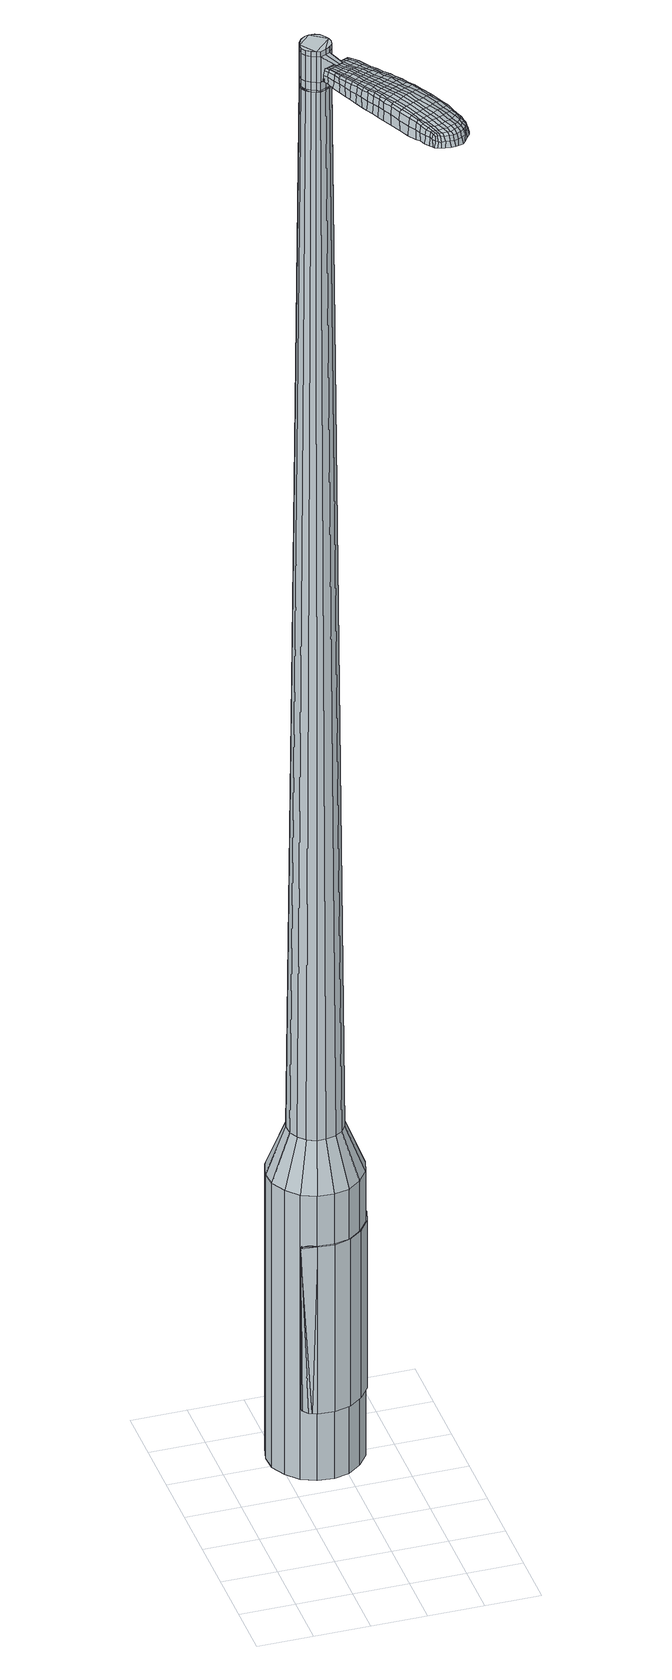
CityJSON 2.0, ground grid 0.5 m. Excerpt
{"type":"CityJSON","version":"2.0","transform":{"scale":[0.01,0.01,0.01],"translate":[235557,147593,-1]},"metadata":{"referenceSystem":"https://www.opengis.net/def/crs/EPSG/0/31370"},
"CityObjects":{
"object1":{"type":"GenericCityObject","attributes":{"cluster":400,"mean_distance_to_centroid":0.249,"new_centroid_x":235557.81,"new_centroid_y":147595.1,"mean_distance_to_camera":10.91,"H1":10.32,"H2":10.23,"Z_final":113.01,"cluster2":-1,"proj_x":235554.05,"proj_y":147596.84,"id_line":65024,"bearing_l":24.88,"distance":4.14,"orientation":"right","G_obj":294.88},"geometry":[{"type":"MultiSurface","lod":"2","boundaries":[[[0,1,2,3]],[[1,4,5,2]],[[4,6,7,5]],[[6,8,9,7]],[[8,10,11,9]],[[10,12,13,11]],[[12,14,15,13]],[[14,16,17,15]],[[16,18,19,17]],[[18,20,21,19]],[[20,22,23,21]],[[22,24,25,23]],[[24,26,27,25]],[[26,28,29,27]],[[28,30,31,29]],[[30,32,33,31]],[[32,34,35,33]],[[34,0,3,35]],[[36,37,38,39]],[[38,40,41,42]],[[41,43,42]],[[42,44,45,46]],[[45,47,46]],[[46,48,49,50]],[[49,51,50]],[[42,46,50,38]],[[50,52,39,38]],[[53,36,39]],[[2,5,7,35]],[[7,9,11,15]],[[11,13,15]],[[15,17,19,23]],[[19,21,23]],[[23,25,27,31]],[[27,29,31]],[[15,23,31,7]],[[31,33,35,7]],[[3,2,35]],[[1,0,54,55]],[[0,34,56,54]],[[34,32,57,56]],[[32,30,58,57]],[[30,28,59,58]],[[28,26,60,59]],[[26,24,61,60]],[[24,22,62,61]],[[22,20,63,62]],[[20,18,64,63]],[[18,16,65,64]],[[16,14,66,65]],[[14,12,67,66]],[[12,10,68,67]],[[10,8,69,68]],[[8,6,70,69]],[[6,4,71,70]],[[4,1,55,71]],[[55,54,72,73]],[[54,56,74,72]],[[56,57,75,74]],[[57,58,76,75]],[[58,59,77,76]],[[59,60,78,77]],[[60,61,79,78]],[[61,62,80,79]],[[62,63,81,80]],[[63,64,82,81]],[[64,65,83,82]],[[65,66,84,83]],[[66,67,85,84]],[[67,68,86,85]],[[68,69,87,86]],[[69,70,88,87]],[[70,71,89,88]],[[71,55,73,89]],[[72,90,91,92]],[[93,94,90,72]],[[95,96,94,93]],[[97,98,96,95]],[[77,99,98,97]],[[78,100,99,77]],[[101,102,100,78]],[[103,104,102,101]],[[81,105,104,103]],[[106,107,105,81]],[[83,108,107,106]],[[109,110,108,83]],[[111,112,110,109]],[[113,114,112,111]],[[115,116,114,113]],[[88,117,116,115]],[[89,118,117,88]],[[92,91,118,89]],[[119,120,121,122]],[[123,119,122,124]],[[125,123,124,126]],[[127,125,126,128]],[[129,127,128,130]],[[131,129,130,132]],[[133,131,132,134]],[[135,133,134,136]],[[137,135,136,138]],[[139,137,138,140]],[[141,139,140,142]],[[143,141,142,144]],[[145,143,144,146]],[[147,145,146,148]],[[149,147,148,150]],[[151,149,150,152]],[[73,72,92]],[[74,93,72]],[[74,75,95,93]],[[75,76,97,95]],[[76,77,97]],[[79,101,78]],[[79,80,103,101]],[[80,81,103]],[[82,106,81]],[[82,83,106]],[[84,109,83]],[[84,85,111,109]],[[85,86,113,111]],[[86,87,115,113]],[[87,88,115]],[[73,92,89]],[[153,91,90]],[[153,118,91]],[[154,116,117]],[[154,155,114,116]],[[155,156,112,114]],[[156,157,110,112]],[[157,108,110]],[[158,107,108]],[[158,105,107]],[[159,104,105]],[[159,160,102,104]],[[160,100,102]],[[161,98,99]],[[161,162,96,98]],[[162,163,94,96]],[[163,90,94]],[[39,52,151,164]],[[153,90,165,152]],[[53,39,164,120]],[[90,163,121,165]],[[36,53,120,119]],[[163,162,122,121]],[[37,36,119,123]],[[162,161,124,122]],[[38,37,123,125]],[[161,99,126,124]],[[40,38,125,127]],[[99,100,128,126]],[[41,40,127,129]],[[100,160,130,128]],[[43,41,129,131]],[[160,159,132,130]],[[42,43,131,133]],[[159,105,134,132]],[[44,42,133,135]],[[105,158,136,134]],[[45,44,135,137]],[[158,108,138,136]],[[47,45,137,139]],[[108,157,140,138]],[[46,47,139,141]],[[157,156,142,140]],[[48,46,141,143]],[[156,155,144,142]],[[49,48,143,145]],[[155,154,146,144]],[[51,49,145,147]],[[154,117,148,146]],[[50,51,147,149]],[[117,118,150,148]],[[52,50,149,151]],[[118,153,152,150]],[[151,152,166,167]],[[152,165,168,166]],[[165,121,169,168]],[[121,120,170,169]],[[120,164,171,170]],[[164,151,167,171]],[[172,173,174,175]],[[176,172,175,177]],[[172,176,178,179]],[[173,172,179,180]],[[181,182,183,184]],[[185,181,184,186]],[[181,185,187,188]],[[182,181,188,189]],[[190,191,192,193]],[[194,190,193,195]],[[190,194,196,197]],[[191,190,197,198]],[[199,200,201,202]],[[203,199,202,204]],[[199,203,205,206]],[[200,199,206,207]],[[208,209,210,211]],[[212,208,211,213]],[[208,212,214,215]],[[209,208,215,216]],[[217,218,219,220]],[[221,217,220,222]],[[217,221,223,224]],[[218,217,224,225]],[[226,227,228,229]],[[218,226,229,219]],[[226,218,225,230]],[[227,226,230,231]],[[232,233,234,235]],[[227,232,235,228]],[[232,227,231,236]],[[233,232,236,237]],[[238,176,177,239]],[[233,238,239,234]],[[238,233,237,240]],[[176,238,240,178]],[[241,242,243,244]],[[245,241,244,246]],[[241,245,247,248]],[[242,241,248,249]],[[250,251,252,253]],[[242,250,253,243]],[[250,242,249,254]],[[251,250,254,255]],[[256,257,258,259]],[[251,256,259,252]],[[256,251,255,260]],[[257,256,260,261]],[[262,263,264,265]],[[257,262,265,258]],[[262,257,261,266]],[[263,262,266,267]],[[268,173,180,269]],[[263,268,269,264]],[[268,263,267,270]],[[173,268,270,174]],[[271,272,273,274]],[[275,271,274,276]],[[271,275,277,278]],[[272,271,278,279]],[[280,281,282,283]],[[272,280,283,273]],[[280,272,279,284]],[[281,280,284,285]],[[286,287,288,289]],[[281,286,289,282]],[[286,281,285,290]],[[287,286,290,291]],[[292,185,186,293]],[[287,292,293,288]],[[292,287,291,294]],[[185,292,294,187]],[[295,296,297,298]],[[299,295,298,300]],[[295,299,301,302]],[[296,295,302,303]],[[304,305,306,307]],[[296,304,307,297]],[[304,296,303,308]],[[305,304,308,309]],[[310,311,312,313]],[[305,310,313,306]],[[310,305,309,314]],[[311,310,314,315]],[[316,317,318,319]],[[311,316,319,312]],[[316,311,315,320]],[[317,316,320,321]],[[322,182,189,323]],[[317,322,323,318]],[[322,317,321,324]],[[182,322,324,183]],[[325,211,210,326]],[[327,325,326,328]],[[325,327,329,330]],[[211,325,330,213]],[[331,327,328,332]],[[333,331,332,334]],[[331,333,335,336]],[[327,331,336,329]],[[337,333,334,338]],[[339,337,338,340]],[[337,339,341,342]],[[333,337,342,335]],[[343,339,340,344]],[[345,343,344,346]],[[343,345,347,348]],[[339,343,348,341]],[[349,345,346,350]],[[200,349,350,201]],[[349,200,207,351]],[[345,349,351,347]],[[352,353,198,197]],[[354,352,197,196]],[[352,354,355,356]],[[353,352,356,357]],[[358,359,357,356]],[[360,358,356,355]],[[358,360,361,362]],[[359,358,362,363]],[[364,365,363,362]],[[366,364,362,361]],[[364,366,367,368]],[[365,364,368,369]],[[370,371,369,368]],[[372,370,368,367]],[[370,372,205,203]],[[371,370,203,204]],[[373,374,375,376]],[[275,373,376,277]],[[373,275,276,377]],[[374,373,377,378]],[[379,194,195,380]],[[374,379,380,375]],[[379,374,378,381]],[[194,379,381,196]],[[382,383,384,385]],[[221,382,385,223]],[[382,221,222,386]],[[383,382,386,387]],[[388,389,390,391]],[[383,388,391,384]],[[388,383,387,392]],[[389,388,392,393]],[[394,191,198,395]],[[389,394,395,390]],[[394,389,393,396]],[[191,394,396,192]],[[397,398,399,400]],[[179,397,400,180]],[[397,179,178,401]],[[398,397,401,402]],[[403,404,405,406]],[[398,403,406,399]],[[403,398,402,407]],[[404,403,407,408]],[[409,202,201,410]],[[404,409,410,405]],[[409,404,408,411]],[[202,409,411,204]],[[412,413,414,415]],[[184,412,415,186]],[[412,184,183,416]],[[413,412,416,417]],[[418,206,205,419]],[[413,418,419,414]],[[418,413,417,420]],[[206,418,420,207]],[[421,422,423,424]],[[299,421,424,301]],[[421,299,300,425]],[[422,421,425,426]],[[427,212,213,428]],[[422,427,428,423]],[[427,422,426,429]],[[212,427,429,214]],[[430,431,432,433]],[[245,430,433,247]],[[430,245,246,434]],[[431,430,434,435]],[[436,437,438,439]],[[431,436,439,432]],[[436,431,435,440]],[[437,436,440,441]],[[442,209,216,443]],[[437,442,443,438]],[[442,437,441,444]],[[209,442,444,210]],[[445,446,435,434]],[[244,445,434,246]],[[445,244,243,447]],[[446,445,447,448]],[[449,450,441,440]],[[446,449,440,435]],[[449,446,448,451]],[[450,449,451,452]],[[453,326,210,444]],[[450,453,444,441]],[[453,450,452,454]],[[326,453,454,328]],[[455,456,457,458]],[[302,455,458,303]],[[455,302,301,424]],[[456,455,424,423]],[[459,330,329,460]],[[456,459,460,457]],[[459,456,423,428]],[[330,459,428,213]],[[461,462,448,447]],[[253,461,447,243]],[[461,253,252,463]],[[462,461,463,464]],[[465,466,452,451]],[[462,465,451,448]],[[465,462,464,467]],[[466,465,467,468]],[[469,332,328,454]],[[466,469,454,452]],[[469,466,468,470]],[[332,469,470,334]],[[471,472,473,474]],[[308,471,474,309]],[[471,308,303,458]],[[472,471,458,457]],[[475,336,335,476]],[[472,475,476,473]],[[475,472,457,460]],[[336,475,460,329]],[[477,478,464,463]],[[259,477,463,252]],[[477,259,258,479]],[[478,477,479,480]],[[481,482,468,467]],[[478,481,467,464]],[[481,478,480,483]],[[482,481,483,484]],[[485,338,334,470]],[[482,485,470,468]],[[485,482,484,486]],[[338,485,486,340]],[[487,488,489,490]],[[314,487,490,315]],[[487,314,309,474]],[[488,487,474,473]],[[491,342,341,492]],[[488,491,492,489]],[[491,488,473,476]],[[342,491,476,335]],[[493,494,480,479]],[[265,493,479,258]],[[493,265,264,495]],[[494,493,495,496]],[[497,498,484,483]],[[494,497,483,480]],[[497,494,496,499]],[[498,497,499,500]],[[501,344,340,486]],[[498,501,486,484]],[[501,498,500,502]],[[344,501,502,346]],[[503,504,505,506]],[[320,503,506,321]],[[503,320,315,490]],[[504,503,490,489]],[[507,348,347,508]],[[504,507,508,505]],[[507,504,489,492]],[[348,507,492,341]],[[509,510,496,495]],[[269,509,495,264]],[[509,269,180,400]],[[510,509,400,399]],[[511,512,500,499]],[[510,511,499,496]],[[511,510,399,406]],[[512,511,406,405]],[[513,350,346,502]],[[512,513,502,500]],[[513,512,405,410]],[[350,513,410,201]],[[514,515,417,416]],[[324,514,416,183]],[[514,324,321,506]],[[515,514,506,505]],[[516,351,207,420]],[[515,516,420,417]],[[516,515,505,508]],[[351,516,508,347]],[[517,518,378,377]],[[274,517,377,276]],[[517,274,273,519]],[[518,517,519,520]],[[521,354,196,381]],[[518,521,381,378]],[[521,518,520,522]],[[354,521,522,355]],[[523,524,525,526]],[[224,523,526,225]],[[523,224,223,385]],[[524,523,385,384]],[[527,528,529,530]],[[524,527,530,525]],[[527,524,384,391]],[[528,527,391,390]],[[531,353,357,532]],[[528,531,532,529]],[[531,528,390,395]],[[353,531,395,198]],[[533,534,520,519]],[[283,533,519,273]],[[533,283,282,535]],[[534,533,535,536]],[[537,360,355,522]],[[534,537,522,520]],[[537,534,536,538]],[[360,537,538,361]],[[539,540,541,542]],[[230,539,542,231]],[[539,230,225,526]],[[540,539,526,525]],[[543,544,545,546]],[[540,543,546,541]],[[543,540,525,530]],[[544,543,530,529]],[[547,359,363,548]],[[544,547,548,545]],[[547,544,529,532]],[[359,547,532,357]],[[549,550,536,535]],[[289,549,535,282]],[[549,289,288,551]],[[550,549,551,552]],[[553,366,361,538]],[[550,553,538,536]],[[553,550,552,554]],[[366,553,554,367]],[[555,556,557,558]],[[236,555,558,237]],[[555,236,231,542]],[[556,555,542,541]],[[559,560,561,562]],[[556,559,562,557]],[[559,556,541,546]],[[560,559,546,545]],[[563,365,369,564]],[[560,563,564,561]],[[563,560,545,548]],[[365,563,548,363]],[[565,566,552,551]],[[293,565,551,288]],[[565,293,186,415]],[[566,565,415,414]],[[567,372,367,554]],[[566,567,554,552]],[[567,566,414,419]],[[372,567,419,205]],[[568,569,402,401]],[[240,568,401,178]],[[568,240,237,558]],[[569,568,558,557]],[[570,571,408,407]],[[569,570,407,402]],[[570,569,557,562]],[[571,570,562,561]],[[572,371,204,411]],[[571,572,411,408]],[[572,571,561,564]],[[371,572,564,369]],[[573,574,575,576]],[[576,575,577,578]],[[579,577,575,580]],[[580,575,574,581]],[[582,583,584,585]],[[585,584,586,587]],[[588,586,584,589]],[[589,584,583,590]],[[591,592,593,594]],[[594,593,595,596]],[[597,595,593,598]],[[598,593,592,599]],[[600,601,602,603]],[[603,602,604,605]],[[606,604,602,607]],[[607,602,601,608]],[[609,610,611,612]],[[612,611,613,614]],[[615,613,611,616]],[[616,611,610,617]],[[618,619,620,621]],[[621,620,622,623]],[[624,622,620,625]],[[625,620,619,626]],[[627,628,629,630]],[[630,629,619,618]],[[626,619,629,631]],[[631,629,628,632]],[[633,634,635,636]],[[636,635,628,627]],[[632,628,635,637]],[[637,635,634,638]],[[578,577,639,640]],[[640,639,634,633]],[[638,634,639,641]],[[641,639,577,579]],[[642,643,644,645]],[[645,644,646,647]],[[648,646,644,649]],[[649,644,643,650]],[[651,652,653,654]],[[654,653,643,642]],[[650,643,653,655]],[[655,653,652,656]],[[657,658,659,660]],[[660,659,652,651]],[[656,652,659,661]],[[661,659,658,662]],[[663,664,665,666]],[[666,665,658,657]],[[662,658,665,667]],[[667,665,664,668]],[[581,574,669,670]],[[670,669,664,663]],[[668,664,669,671]],[[671,669,574,573]],[[672,673,674,675]],[[675,674,676,677]],[[678,676,674,679]],[[679,674,673,680]],[[681,682,683,684]],[[684,683,673,672]],[[680,673,683,685]],[[685,683,682,686]],[[687,688,689,690]],[[690,689,682,681]],[[686,682,689,691]],[[691,689,688,692]],[[587,586,693,694]],[[694,693,688,687]],[[692,688,693,695]],[[695,693,586,588]],[[696,697,698,699]],[[699,698,700,701]],[[702,700,698,703]],[[703,698,697,704]],[[705,706,707,708]],[[708,707,697,696]],[[704,697,707,709]],[[709,707,706,710]],[[711,712,713,714]],[[714,713,706,705]],[[710,706,713,715]],[[715,713,712,716]],[[717,718,719,720]],[[720,719,712,711]],[[716,712,719,721]],[[721,719,718,722]],[[590,583,723,724]],[[724,723,718,717]],[[722,718,723,725]],[[725,723,583,582]],[[609,612,726,727]],[[727,726,728,729]],[[730,728,726,731]],[[731,726,612,614]],[[729,728,732,733]],[[733,732,734,735]],[[736,734,732,737]],[[737,732,728,730]],[[735,734,738,739]],[[739,738,740,741]],[[742,740,738,743]],[[743,738,734,736]],[[741,740,744,745]],[[745,744,746,747]],[[748,746,744,749]],[[749,744,740,742]],[[747,746,750,751]],[[751,750,601,600]],[[608,601,750,752]],[[752,750,746,748]],[[599,753,754,598]],[[598,754,755,597]],[[756,755,754,757]],[[757,754,753,758]],[[758,759,760,757]],[[757,760,761,756]],[[762,761,760,763]],[[763,760,759,764]],[[764,765,766,763]],[[763,766,767,762]],[[768,767,766,769]],[[769,766,765,770]],[[770,771,772,769]],[[769,772,773,768]],[[606,773,772,604]],[[604,772,771,605]],[[774,775,776,777]],[[777,776,676,678]],[[677,676,776,778]],[[778,776,775,779]],[[596,595,780,781]],[[781,780,775,774]],[[779,775,780,782]],[[782,780,595,597]],[[783,784,785,786]],[[786,785,622,624]],[[623,622,785,787]],[[787,785,784,788]],[[789,790,791,792]],[[792,791,784,783]],[[788,784,791,793]],[[793,791,790,794]],[[599,592,795,796]],[[796,795,790,789]],[[794,790,795,797]],[[797,795,592,591]],[[798,799,800,801]],[[801,800,580,581]],[[579,580,800,802]],[[802,800,799,803]],[[804,805,806,807]],[[807,806,799,798]],[[803,799,806,808]],[[808,806,805,809]],[[600,603,810,811]],[[811,810,805,804]],[[809,805,810,812]],[[812,810,603,605]],[[813,814,815,816]],[[816,815,585,587]],[[582,585,815,817]],[[817,815,814,818]],[[606,607,819,820]],[[820,819,814,813]],[[818,814,819,821]],[[821,819,607,608]],[[822,823,700,824]],[[824,700,702]],[[701,700,825]],[[825,700,823,826]],[[614,613,827,828]],[[828,827,823,822]],[[826,823,827,829]],[[829,827,613,615]],[[830,831,832,833]],[[833,832,646,648]],[[647,646,832,834]],[[834,832,831,835]],[[836,837,838,839]],[[839,838,831,830]],[[835,831,838,840]],[[840,838,837,841]],[[617,610,842,843]],[[843,842,837,836]],[[841,837,842,844]],[[844,842,610,609]],[[835,845,846,834]],[[834,846,645,647]],[[642,645,846,847]],[[847,846,845,848]],[[841,849,850,840]],[[840,850,845,835]],[[848,845,850,851]],[[851,850,849,852]],[[609,727,853,844]],[[844,853,849,841]],[[852,849,853,854]],[[854,853,727,729]],[[855,856,857,858]],[[858,857,703,704]],[[702,703,857,824]],[[824,857,856,822]],[[730,731,859,860]],[[860,859,856,855]],[[822,856,859,828]],[[828,859,731,614]],[[848,861,847]],[[847,861,654,642]],[[651,654,861,862]],[[852,863,864,851]],[[851,864,861,848]],[[862,861,864,865]],[[865,864,863,866]],[[729,733,867,854]],[[854,867,863,852]],[[866,863,867,868]],[[868,867,733,735]],[[869,870,871,872]],[[872,871,709,710]],[[704,709,871,858]],[[858,871,870,855]],[[736,737,873,874]],[[874,873,870,869]],[[855,870,873,860]],[[860,873,737,730]],[[875,876,862]],[[862,876,660,651]],[[657,660,876,877]],[[877,876,875,878]],[[866,879,880,865]],[[865,880,875,862]],[[878,875,880,881]],[[881,880,879,882]],[[735,739,883,868]],[[868,883,879,866]],[[882,879,883,884]],[[884,883,739,741]],[[885,886,887,888]],[[888,887,715,716]],[[710,715,887,872]],[[872,887,886,869]],[[742,743,889,890]],[[890,889,886,885]],[[869,886,889,874]],[[874,889,743,736]],[[878,891,892,877]],[[877,892,666,657]],[[663,666,892,893]],[[893,892,891,894]],[[882,895,896,881]],[[881,896,891,878]],[[894,891,896,897]],[[897,896,895,898]],[[741,745,899,884]],[[884,899,895,882]],[[898,895,899,900]],[[900,899,745,747]],[[901,902,903,904]],[[904,903,721,722]],[[716,721,903,888]],[[888,903,902,885]],[[748,749,905,906]],[[906,905,902,901]],[[885,902,905,890]],[[890,905,749,742]],[[894,907,908,893]],[[893,908,670,663]],[[581,670,908,801]],[[801,908,907,798]],[[898,909,910,897]],[[897,910,907,894]],[[798,907,910,807]],[[807,910,909,804]],[[747,751,911,900]],[[900,911,909,898]],[[804,909,911,811]],[[811,911,751,600]],[[818,912,913,817]],[[817,913,725,582]],[[722,725,913,904]],[[904,913,912,901]],[[608,752,914,821]],[[821,914,912,818]],[[901,912,914,906]],[[906,914,752,748]],[[779,915,916,778]],[[778,916,675,677]],[[672,675,916,917]],[[917,916,915,918]],[[597,755,919,782]],[[782,919,915,779]],[[918,915,919,920]],[[920,919,755,756]],[[921,922,923,924]],[[924,923,625,626]],[[624,625,923,786]],[[786,923,922,783]],[[925,926,927,928]],[[928,927,922,921]],[[783,922,927,792]],[[792,927,926,789]],[[758,753,929,930]],[[930,929,926,925]],[[789,926,929,796]],[[796,929,753,599]],[[918,931,932,917]],[[917,932,684,672]],[[681,684,932,933]],[[933,932,931,934]],[[756,761,935,920]],[[920,935,931,918]],[[934,931,935,936]],[[936,935,761,762]],[[937,938,939,940]],[[940,939,631,632]],[[626,631,939,924]],[[924,939,938,921]],[[941,942,943,944]],[[944,943,938,937]],[[921,938,943,928]],[[928,943,942,925]],[[764,759,945,946]],[[946,945,942,941]],[[925,942,945,930]],[[930,945,759,758]],[[934,947,948,933]],[[933,948,690,681]],[[687,690,948,949]],[[949,948,947,950]],[[762,767,951,936]],[[936,951,947,934]],[[950,947,951,952]],[[952,951,767,768]],[[953,954,955,956]],[[956,955,637,638]],[[632,637,955,940]],[[940,955,954,937]],[[957,958,959,960]],[[960,959,954,953]],[[937,954,959,944]],[[944,959,958,941]],[[770,765,961,962]],[[962,961,958,957]],[[941,958,961,946]],[[946,961,765,764]],[[950,963,964,949]],[[949,964,694,687]],[[587,694,964,816]],[[816,964,963,813]],[[768,773,965,952]],[[952,965,963,950]],[[813,963,965,820]],[[820,965,773,606]],[[803,966,967,802]],[[802,967,641,579]],[[638,641,967,956]],[[956,967,966,953]],[[809,968,969,808]],[[808,969,966,803]],[[953,966,969,960]],[[960,969,968,957]],[[605,771,970,812]],[[812,970,968,809]],[[957,968,970,962]],[[962,970,771,770]],[[573,576,175,174]],[[576,578,177,175]],[[588,589,188,187]],[[589,590,189,188]],[[591,594,193,192]],[[594,596,195,193]],[[615,616,215,214]],[[616,617,216,215]],[[618,621,220,219]],[[621,623,222,220]],[[627,630,229,228]],[[630,618,219,229]],[[633,636,235,234]],[[636,627,228,235]],[[578,640,239,177]],[[640,633,234,239]],[[648,649,248,247]],[[649,650,249,248]],[[650,655,254,249]],[[655,656,255,254]],[[656,661,260,255]],[[661,662,261,260]],[[662,667,266,261]],[[667,668,267,266]],[[668,671,270,267]],[[671,573,174,270]],[[678,679,278,277]],[[679,680,279,278]],[[680,685,284,279]],[[685,686,285,284]],[[686,691,290,285]],[[691,692,291,290]],[[692,695,294,291]],[[695,588,187,294]],[[696,699,298,297]],[[699,701,300,298]],[[705,708,307,306]],[[708,696,297,307]],[[711,714,313,312]],[[714,705,306,313]],[[717,720,319,318]],[[720,711,312,319]],[[590,724,323,189]],[[724,717,318,323]],[[774,777,376,375]],[[777,678,277,376]],[[596,781,380,195]],[[781,774,375,380]],[[623,787,386,222]],[[787,788,387,386]],[[788,793,392,387]],[[793,794,393,392]],[[794,797,396,393]],[[797,591,192,396]],[[701,825,425,300]],[[825,826,426,425]],[[826,829,429,426]],[[829,615,214,429]],[[830,833,433,432]],[[833,648,247,433]],[[836,839,439,438]],[[839,830,432,439]],[[617,843,443,216]],[[843,836,438,443]],[[971,972,973,974]],[[975,976,974,973]],[[977,978,979,980]],[[981,982,983,984]],[[972,985,986,973]],[[987,975,973,986]],[[988,977,980,989]],[[990,991,982,981]],[[985,992,993,986]],[[993,994,987,986]],[[995,988,989,996]],[[997,991,990,998]],[[992,999,1000,993]],[[1000,1001,994,993]],[[1002,995,996,1003]],[[1004,997,998,1005]],[[1006,1007,1008,1009]],[[1010,1011,1007,1006]],[[1010,1012,1013,1011]],[[1012,1014,1015,1013]],[[1016,1017,1018,1019]],[[1020,1021,1017,1016]],[[1022,1023,1021,1020]],[[1024,1025,1023,1022]],[[1019,1008,1007,1016]],[[1016,1007,1011,1020]],[[1011,1013,1022,1020]],[[1013,1015,1024,1022]],[[980,979,976,975]],[[989,980,975,987]],[[994,996,989,987]],[[1001,1003,996,994]],[[981,984,978,977]],[[990,981,977,988]],[[998,990,988,995]],[[1005,998,995,1002]],[[982,1006,1009,983]],[[991,1010,1006,982]],[[1012,1010,991,997]],[[1014,1012,997,1004]],[[1026,1027,1028,1029]],[[1028,1030,1031,1032]],[[1028,1032,1033,1034]],[[1028,1034,1029]],[[1035,1026,1029,1036]],[[1037,1036,1029,1038]],[[1039,1038,1029]],[[1040,1028,1027,1041]],[[1042,1040,1041,1043]],[[1044,1042,1043,1045]],[[1046,1044,1045,1047]],[[1048,1046,1047,1049]],[[1049,1050,1051,1052]],[[1049,1052,1053,1054]],[[1049,1054,1055,1056]],[[1055,1057,1058,1059]],[[1055,1059,1060,1061]],[[1055,1061,1056]],[[1049,1056,1048]],[[1062,1063,1027,1026]],[[1064,1065,1030,1028]],[[1066,1067,1039,1029]],[[1063,1068,1041,1027]],[[1069,1064,1028,1040]],[[1068,1070,1043,1041]],[[1071,1069,1040,1042]],[[1070,1072,1045,1043]],[[1073,1071,1042,1044]],[[1072,1074,1047,1045]],[[1075,1073,1044,1046]],[[1074,1076,1049,1047]],[[1077,1075,1046,1048]],[[1076,1078,1050,1049]],[[1079,1080,1057,1055]],[[1081,1077,1048,1056]],[[1051,1050,1078,1082]],[[1052,1051,1082,1083]],[[1053,1052,1083,1084]],[[1054,1053,1084,1085]],[[1055,1054,1085,1079]],[[1086,1062,1026,1035]],[[1087,1086,1035,1036]],[[1088,1087,1036,1037]],[[1089,1088,1037,1038]],[[1067,1089,1038,1039]],[[1031,1030,1065,1090]],[[1058,1057,1080,1091]],[[1032,1031,1090,1092]],[[1033,1032,1092,1093]],[[1034,1033,1093,1094]],[[1029,1034,1094,1066]],[[1059,1058,1091,1095]],[[1060,1059,1095,1096]],[[1061,1060,1096,1097]],[[1056,1061,1097,1081]]]}]}
},
"vertices":[
[101,170,384],[87,167,384],[87,167,96],[101,170,96],[72,168,384],[72,168,96],[59,174,384],[59,174,96],[49,185,384],[49,185,96],[42,198,384],[42,198,96],[41,212,384],[41,212,96],[45,227,384],[45,227,96],[53,239,384],[53,239,96],[66,247,384],[66,247,96],[80,251,384],[80,251,96],[94,250,384],[94,250,96],[108,243,384],[108,243,96],[118,233,384],[118,233,96],[124,220,384],[124,220,96],[126,205,384],[126,205,96],[122,191,384],[122,191,96],[113,179,384],[113,179,96],[96,203,1524],[97,208,1524],[96,212,1524],[89,197,1524],[94,216,1524],[91,220,1524],[82,222,1524],[87,222,1524],[78,221,1524],[74,218,1524],[70,210,1524],[71,214,1524],[70,205,1524],[72,201,1524],[80,196,1524],[76,198,1524],[84,195,1524],[93,199,1524],[94,186,429],[85,184,429],[101,191,429],[106,198,429],[108,206,429],[108,215,429],[104,223,429],[98,229,429],[90,233,429],[81,234,429],[73,232,429],[66,227,429],[61,219,429],[58,211,429],[59,202,429],[63,194,429],[69,188,429],[77,184,429],[89,197,1483],[84,195,1483],[93,199,1483],[96,203,1483],[97,208,1483],[96,212,1483],[94,216,1483],[91,220,1483],[87,222,1483],[82,222,1483],[78,221,1483],[74,218,1483],[71,214,1483],[70,210,1483],[70,205,1483],[72,201,1483],[76,198,1483],[80,196,1483],[89,197,1485],[84,196,1485],[84,196,1483],[92,200,1483],[92,200,1485],[95,203,1483],[95,203,1485],[96,208,1483],[96,208,1485],[96,212,1485],[94,216,1485],[91,219,1483],[91,219,1485],[87,221,1483],[87,221,1485],[82,222,1485],[78,220,1483],[78,220,1485],[74,218,1485],[72,214,1483],[72,214,1485],[71,210,1483],[71,210,1485],[71,205,1483],[71,205,1485],[73,201,1483],[73,201,1485],[76,198,1485],[80,196,1485],[96,203,1519],[93,199,1519],[93,199,1493],[96,203,1493],[97,208,1519],[97,208,1493],[96,212,1519],[96,212,1493],[94,216,1519],[94,216,1493],[91,220,1519],[91,220,1493],[87,222,1519],[87,222,1493],[82,222,1519],[82,222,1493],[78,221,1519],[78,221,1493],[74,218,1519],[74,218,1493],[71,214,1519],[71,214,1493],[70,210,1519],[70,210,1493],[70,205,1519],[70,205,1493],[72,201,1519],[72,201,1493],[76,198,1519],[76,198,1493],[80,196,1519],[80,196,1493],[84,195,1519],[84,195,1493],[84,195,1485],[72,201,1485],[70,205,1485],[70,210,1485],[71,214,1485],[78,221,1485],[87,222,1485],[91,220,1485],[97,208,1485],[96,203,1485],[93,199,1485],[89,197,1519],[89,197,1493],[94,178,1513],[94,178,1518],[97,180,1513],[100,181,1513],[100,181,1518],[97,180,1518],[110,104,1519],[108,111,1518],[107,109,1509],[109,102,1510],[114,96,1519],[113,94,1510],[115,98,1526],[111,106,1525],[109,112,1525],[145,120,1519],[142,126,1518],[140,127,1525],[144,120,1525],[149,112,1519],[147,113,1526],[151,112,1510],[147,120,1510],[144,126,1509],[160,46,1519],[157,45,1519],[157,44,1513],[161,45,1513],[164,49,1519],[164,48,1513],[163,50,1524],[160,48,1524],[156,46,1524],[129,113,1530],[126,120,1529],[123,119,1529],[126,112,1530],[133,105,1531],[130,104,1531],[136,107,1530],[132,115,1530],[129,122,1529],[95,186,1512],[93,185,1512],[93,184,1517],[95,185,1517],[98,188,1512],[98,187,1517],[98,187,1506],[95,186,1506],[93,185,1506],[136,51,1519],[135,54,1519],[134,52,1512],[136,50,1512],[138,49,1518],[137,48,1512],[138,50,1522],[137,52,1523],[136,55,1524],[132,58,1519],[129,63,1519],[129,61,1512],[131,56,1512],[133,59,1524],[130,64,1525],[127,68,1519],[123,75,1519],[122,73,1511],[126,66,1511],[128,69,1526],[124,76,1526],[118,86,1519],[118,84,1510],[119,87,1526],[83,173,1513],[86,166,1513],[87,167,1518],[84,174,1517],[81,178,1512],[82,178,1516],[81,177,1506],[83,172,1507],[85,164,1507],[89,159,1514],[91,152,1515],[92,153,1520],[89,160,1519],[88,157,1507],[91,150,1507],[94,145,1515],[97,138,1516],[98,139,1522],[95,146,1521],[93,143,1508],[96,136,1508],[99,131,1517],[102,124,1517],[103,126,1524],[100,132,1523],[99,129,1508],[101,122,1509],[105,117,1518],[106,119,1524],[104,116,1509],[169,65,1519],[168,68,1519],[167,68,1524],[168,65,1523],[170,63,1518],[169,63,1522],[171,63,1512],[171,65,1512],[170,68,1512],[167,73,1519],[165,78,1519],[163,78,1525],[165,73,1524],[168,73,1512],[166,78,1512],[162,84,1519],[159,91,1519],[158,91,1526],[161,84,1526],[164,84,1511],[161,91,1511],[154,102,1519],[153,102,1526],[156,101,1510],[111,185,1513],[114,179,1513],[116,178,1507],[112,185,1507],[108,190,1512],[109,190,1506],[107,189,1516],[109,186,1517],[113,179,1518],[118,172,1514],[121,165,1515],[123,165,1507],[119,172,1507],[116,172,1519],[120,166,1520],[125,159,1515],[128,152,1516],[130,152,1508],[127,158,1508],[123,159,1521],[127,153,1522],[132,146,1517],[135,139,1517],[137,139,1509],[134,145,1508],[130,146,1523],[134,140,1524],[139,133,1518],[141,132,1509],[137,133,1524],[98,180,1519],[95,179,1519],[101,174,1520],[98,173,1520],[103,175,1520],[100,182,1519],[104,167,1522],[102,166,1522],[107,160,1523],[105,159,1523],[110,162,1523],[107,168,1521],[110,154,1524],[108,152,1524],[113,147,1525],[111,146,1525],[116,148,1525],[113,155,1524],[117,140,1526],[114,139,1526],[120,133,1527],[117,132,1527],[123,135,1527],[120,141,1526],[123,127,1528],[120,125,1528],[126,128,1528],[158,50,1527],[155,49,1527],[162,53,1526],[160,57,1527],[157,54,1528],[153,53,1528],[154,60,1529],[150,59,1529],[157,63,1528],[154,69,1530],[151,67,1530],[147,65,1530],[148,74,1531],[144,72,1531],[151,76,1530],[147,84,1531],[144,82,1531],[140,80,1531],[138,93,1531],[135,92,1531],[142,95,1531],[170,61,1518],[169,58,1519],[170,57,1513],[171,60,1513],[168,61,1523],[168,59,1523],[166,53,1519],[167,53,1513],[166,54,1524],[140,48,1518],[142,46,1518],[142,48,1523],[140,49,1523],[139,46,1513],[142,45,1513],[146,45,1519],[149,44,1519],[149,45,1524],[145,46,1523],[145,44,1513],[150,43,1513],[153,44,1519],[153,45,1524],[154,43,1513],[113,107,1528],[114,107,1528],[112,114,1528],[110,113,1527],[116,99,1528],[118,99,1529],[117,108,1529],[120,109,1530],[117,116,1529],[114,115,1528],[121,100,1529],[124,101,1530],[123,111,1530],[120,117,1529],[127,102,1531],[142,120,1528],[140,119,1529],[144,111,1529],[146,112,1528],[139,126,1527],[137,125,1528],[136,117,1529],[140,109,1530],[133,123,1528],[106,191,1512],[104,191,1512],[104,189,1517],[106,190,1517],[107,191,1506],[105,190,1506],[101,189,1512],[101,188,1517],[102,189,1506],[82,180,1512],[83,181,1512],[83,180,1506],[81,179,1506],[83,180,1517],[84,180,1517],[85,182,1512],[88,183,1512],[88,182,1506],[85,181,1506],[86,181,1517],[88,182,1517],[90,184,1512],[90,183,1506],[91,183,1517],[85,175,1519],[86,175,1519],[88,168,1520],[89,168,1520],[88,176,1519],[91,177,1519],[91,169,1520],[94,170,1520],[93,178,1519],[96,172,1520],[108,185,1519],[106,184,1519],[110,178,1520],[112,179,1520],[103,183,1519],[107,176,1520],[90,161,1521],[92,161,1521],[93,154,1522],[95,155,1522],[94,162,1521],[97,164,1521],[97,156,1522],[100,157,1523],[99,165,1522],[102,158,1523],[115,172,1521],[113,171,1521],[117,164,1522],[118,165,1522],[110,170,1521],[113,163,1522],[96,147,1523],[98,148,1523],[99,140,1524],[101,141,1524],[100,149,1523],[103,150,1524],[103,142,1525],[105,143,1525],[105,151,1524],[108,144,1525],[122,159,1523],[120,158,1523],[123,151,1524],[125,152,1524],[117,156,1524],[120,150,1525],[102,133,1525],[103,134,1525],[104,127,1526],[106,127,1526],[106,135,1526],[108,136,1526],[109,128,1527],[111,130,1527],[111,138,1526],[114,131,1527],[129,146,1525],[127,145,1525],[130,138,1526],[132,139,1526],[123,143,1526],[127,137,1527],[107,120,1527],[109,121,1527],[111,122,1527],[114,123,1528],[117,124,1528],[135,133,1527],[133,132,1527],[130,130,1528],[167,63,1525],[167,61,1525],[166,67,1526],[165,64,1526],[164,57,1526],[163,61,1527],[139,51,1525],[141,50,1525],[139,53,1526],[137,54,1525],[144,49,1525],[148,48,1526],[146,52,1527],[142,52,1526],[151,48,1526],[150,52,1527],[164,72,1526],[163,69,1527],[162,77,1527],[161,75,1528],[161,66,1528],[158,72,1529],[135,59,1526],[137,58,1527],[134,64,1528],[132,64,1527],[140,57,1527],[143,57,1528],[140,64,1529],[137,63,1528],[147,58,1528],[144,64,1530],[160,83,1528],[158,81,1529],[156,91,1528],[155,89,1529],[155,79,1529],[151,87,1530],[129,70,1528],[131,69,1528],[128,77,1529],[126,77,1528],[134,69,1529],[137,70,1530],[134,78,1530],[130,77,1530],[141,71,1530],[137,79,1531],[151,101,1529],[149,100,1529],[146,98,1530],[121,88,1528],[123,88,1529],[125,89,1530],[129,90,1530],[132,91,1531],[109,110,1509],[109,111,1518],[112,105,1518],[111,103,1509],[116,97,1519],[115,95,1510],[116,98,1525],[113,106,1525],[110,113,1525],[139,126,1525],[140,125,1518],[144,119,1518],[142,119,1525],[147,111,1519],[146,112,1525],[149,111,1510],[146,119,1509],[142,125,1509],[157,46,1513],[156,47,1519],[159,48,1519],[160,47,1513],[162,50,1519],[163,50,1513],[161,52,1524],[159,49,1524],[156,48,1524],[123,118,1528],[126,120,1528],[129,113,1529],[126,112,1529],[133,105,1529],[130,103,1529],[136,106,1529],[132,115,1529],[129,121,1528],[94,183,1516],[93,183,1512],[96,184,1512],[96,184,1516],[99,186,1512],[99,185,1516],[99,185,1506],[96,184,1506],[94,183,1506],[136,53,1512],[136,55,1519],[138,52,1518],[137,51,1512],[139,51,1518],[138,49,1512],[140,51,1522],[139,53,1523],[137,56,1523],[130,62,1512],[131,64,1519],[134,59,1519],[133,57,1512],[135,60,1524],[132,65,1525],[124,74,1511],[125,76,1519],[128,69,1519],[128,67,1511],[129,70,1525],[126,77,1526],[120,86,1519],[119,85,1510],[121,88,1526],[88,167,1518],[88,166,1513],[85,173,1513],[86,174,1517],[83,178,1512],[84,178,1515],[83,177,1506],[84,172,1506],[87,165,1507],[94,154,1520],[93,152,1514],[90,159,1514],[91,161,1519],[90,158,1507],[92,151,1507],[100,140,1522],[99,138,1516],[96,145,1515],[97,147,1521],[95,144,1508],[98,137,1508],[105,126,1523],[104,125,1517],[101,132,1516],[102,133,1522],[101,130,1508],[103,123,1508],[107,118,1517],[108,119,1524],[106,116,1509],[165,68,1523],[166,68,1519],[167,65,1518],[166,65,1523],[168,63,1518],[167,63,1522],[169,63,1512],[169,65,1512],[168,68,1512],[161,78,1525],[163,78,1519],[165,72,1519],[163,72,1524],[166,72,1512],[164,77,1512],[156,91,1526],[157,90,1519],[161,83,1519],[159,83,1525],[162,83,1511],[159,90,1511],[153,101,1519],[151,101,1526],[154,100,1510],[114,177,1507],[113,178,1513],[109,184,1513],[110,184,1506],[106,189,1512],[108,188,1506],[106,188,1515],[108,184,1517],[111,178,1518],[121,164,1507],[120,164,1514],[116,171,1514],[118,171,1507],[115,171,1519],[118,165,1520],[128,151,1508],[127,151,1516],[123,158,1515],[125,157,1508],[122,158,1521],[125,151,1522],[136,138,1508],[134,138,1517],[130,145,1516],[132,144,1508],[129,145,1522],[132,139,1523],[137,132,1517],[139,131,1509],[135,132,1524],[98,180,1518],[96,179,1518],[101,173,1519],[99,172,1519],[104,174,1519],[101,181,1518],[104,166,1520],[102,165,1520],[107,160,1521],[105,159,1521],[110,161,1521],[107,168,1520],[110,153,1523],[108,152,1523],[114,146,1524],[111,145,1524],[116,148,1524],[113,154,1523],[117,140,1525],[114,138,1525],[120,133,1526],[117,132,1526],[123,134,1526],[120,141,1525],[123,126,1527],[120,125,1527],[126,128,1527],[155,50,1526],[158,52,1526],[160,54,1525],[159,57,1526],[156,55,1526],[153,54,1526],[150,59,1528],[153,61,1528],[156,63,1527],[154,69,1528],[150,67,1529],[147,66,1529],[144,72,1530],[147,74,1530],[151,76,1529],[147,84,1530],[144,82,1530],[141,80,1530],[135,92,1530],[138,93,1530],[142,95,1530],[168,58,1513],[167,59,1518],[168,61,1518],[169,61,1512],[166,62,1523],[166,59,1523],[165,54,1519],[166,54,1513],[164,56,1523],[143,50,1523],[143,48,1518],[141,49,1518],[141,51,1523],[140,48,1512],[142,47,1512],[149,47,1523],[150,46,1519],[146,47,1519],[146,48,1523],[146,46,1513],[150,45,1513],[153,46,1519],[152,47,1524],[153,45,1513],[112,114,1527],[115,107,1527],[114,107,1527],[111,113,1526],[117,99,1527],[119,99,1528],[118,116,1528],[121,109,1528],[118,108,1528],[115,115,1527],[121,100,1528],[124,101,1529],[123,110,1529],[120,117,1528],[127,102,1529],[143,111,1528],[140,118,1527],[141,119,1527],[145,111,1527],[138,125,1526],[136,125,1527],[136,117,1528],[140,109,1528],[133,123,1527],[105,188,1516],[105,189,1512],[106,188,1516],[107,189,1506],[106,188,1506],[102,187,1512],[102,186,1516],[103,187,1506],[84,178,1506],[84,179,1512],[83,179,1512],[83,178,1506],[84,178,1516],[85,178,1516],[89,180,1506],[89,181,1512],[86,180,1512],[86,179,1506],[87,179,1516],[89,180,1516],[91,182,1512],[91,181,1506],[92,181,1516],[87,174,1518],[86,174,1518],[89,168,1519],[90,168,1519],[91,176,1518],[89,175,1518],[92,169,1519],[94,170,1519],[93,177,1518],[96,171,1519],[110,177,1519],[107,184,1518],[108,184,1518],[111,178,1519],[104,182,1518],[107,176,1519],[92,161,1520],[95,154,1521],[97,163,1520],[95,162,1520],[98,155,1521],[100,156,1521],[99,164,1520],[102,157,1521],[117,164,1521],[113,171,1520],[114,171,1520],[118,164,1521],[110,169,1520],[113,162,1521],[98,147,1522],[97,147,1522],[100,140,1523],[101,141,1523],[103,150,1522],[100,148,1522],[103,142,1523],[106,143,1524],[105,151,1523],[108,144,1524],[123,151,1523],[120,157,1522],[121,158,1522],[124,151,1523],[117,156,1522],[120,149,1523],[104,134,1524],[103,133,1524],[106,127,1525],[107,127,1525],[109,136,1525],[106,135,1524],[109,128,1525],[112,129,1526],[112,137,1525],[115,130,1526],[130,138,1525],[127,144,1524],[128,145,1524],[131,138,1525],[123,143,1524],[127,136,1525],[110,120,1526],[109,120,1526],[115,123,1527],[112,121,1526],[117,124,1527],[133,131,1526],[134,132,1526],[130,129,1526],[165,61,1524],[166,64,1524],[165,67,1525],[164,65,1525],[163,58,1525],[162,61,1525],[140,54,1525],[142,51,1524],[140,53,1524],[138,55,1525],[146,53,1526],[148,49,1525],[145,50,1524],[143,53,1525],[151,49,1525],[150,53,1526],[162,70,1526],[163,72,1526],[161,77,1526],[160,75,1527],[160,66,1526],[157,72,1527],[135,64,1527],[137,59,1526],[136,60,1526],[133,65,1526],[141,64,1528],[144,58,1527],[140,58,1526],[137,64,1527],[147,58,1527],[144,65,1528],[157,81,1527],[158,83,1527],[155,90,1527],[154,89,1528],[154,79,1528],[151,86,1529],[128,77,1528],[132,70,1527],[130,70,1527],[127,78,1527],[134,78,1529],[138,70,1529],[135,70,1528],[131,78,1528],[141,71,1529],[137,79,1530],[149,100,1528],[150,101,1528],[145,97,1529],[123,88,1528],[122,88,1528],[129,90,1529],[126,89,1529],[132,91,1530],[83,177,1508],[89,180,1508],[101,150,1509],[94,147,1509],[110,130,1510],[102,127,1510],[126,94,1512],[117,90,1512],[110,107,1511],[118,111,1511],[133,78,1513],[139,66,1514],[131,62,1514],[125,74,1513],[95,183,1508],[109,154,1509],[118,134,1510],[134,98,1512],[127,114,1511],[142,82,1513],[148,70,1514],[101,186,1508],[116,157,1509],[125,138,1510],[143,102,1512],[135,118,1511],[156,73,1514],[150,86,1513],[107,189,1508],[123,160,1509],[133,141,1510],[151,106,1512],[144,122,1511],[164,77,1514],[159,90,1513],[146,54,1514],[149,50,1514],[142,47,1514],[138,50,1514],[153,57,1514],[155,53,1514],[161,61,1514],[162,56,1514],[168,64,1514],[168,59,1514],[153,47,1515],[157,45,1515],[156,45,1515],[149,45,1515],[157,49,1515],[158,46,1515],[161,51,1515],[159,46,1515],[165,52,1515],[160,47,1515],[126,208,334],[127,204,334],[127,204,165],[126,218,171],[126,208,165],[126,212,165],[126,214,166],[126,216,167],[126,218,169],[126,212,334],[126,214,333],[126,216,332],[126,218,331],[126,218,328],[123,190,165],[123,190,334],[114,178,165],[114,178,334],[102,169,165],[102,169,334],[87,165,165],[87,165,334],[72,166,165],[72,166,334],[68,168,334],[65,169,334],[62,171,333],[60,171,332],[59,172,331],[59,172,328],[68,168,165],[59,172,171],[59,172,169],[60,171,167],[62,171,166],[65,169,165],[124,208,334],[124,204,334],[124,204,165],[124,208,165],[123,218,171],[123,218,328],[120,191,334],[120,191,165],[112,180,334],[112,180,165],[100,172,334],[100,172,165],[87,168,334],[87,168,165],[73,169,334],[73,169,165],[70,171,334],[60,175,328],[60,175,171],[70,171,165],[66,172,334],[64,173,333],[62,174,332],[61,175,331],[123,211,334],[123,214,333],[123,216,332],[123,217,331],[123,211,165],[61,175,169],[123,214,166],[123,216,167],[123,217,169],[62,174,167],[64,173,166],[66,172,165]
]}
